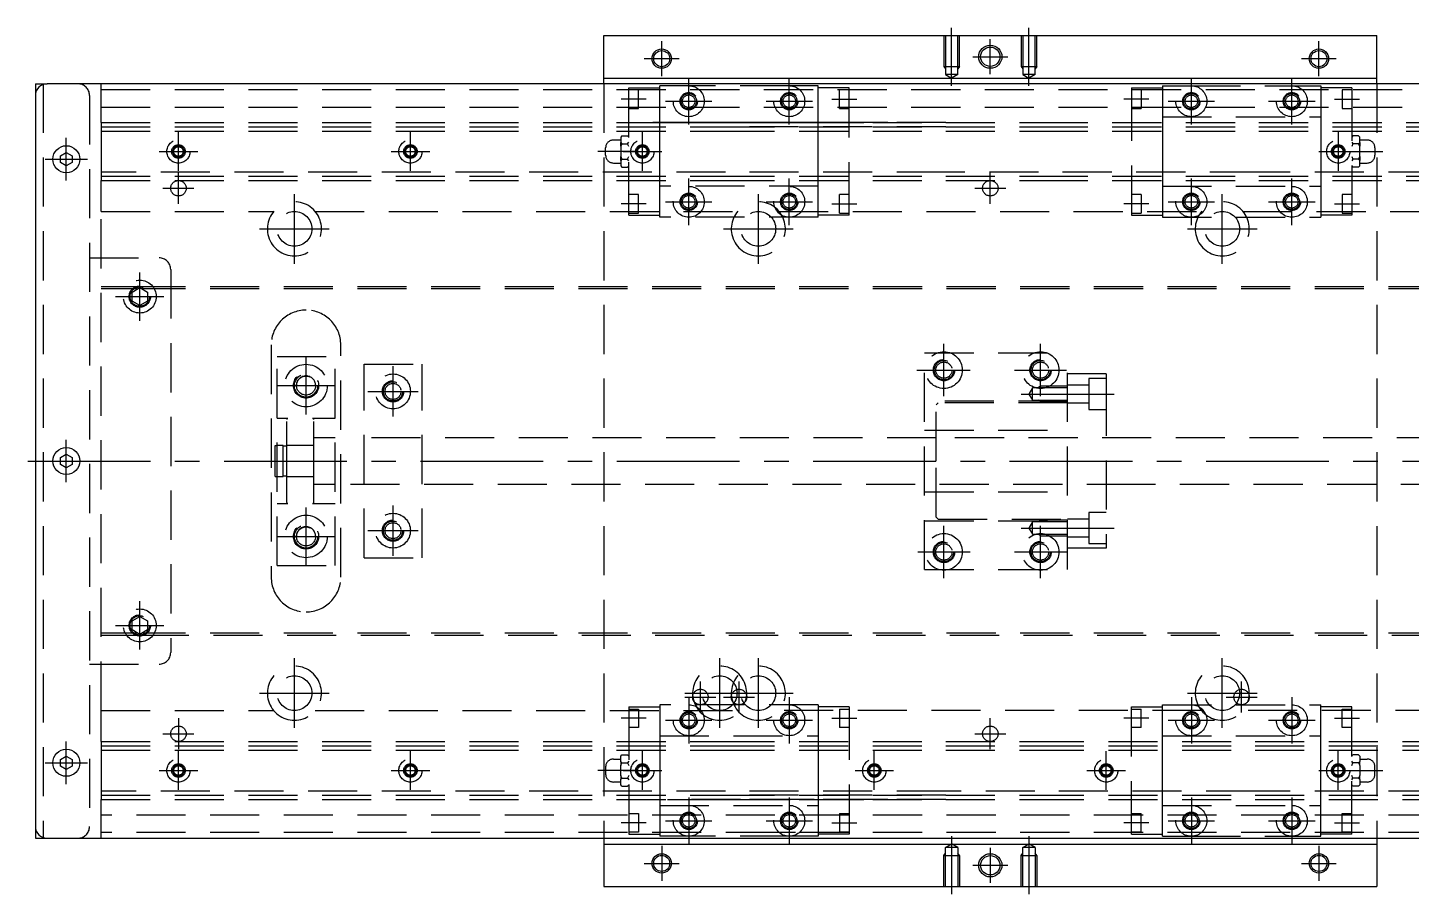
# Model space of a CAD drawing. Extents: x -94 to 646, y -24 to 422.
# Drawn here: x -19 to 338.9, y 197.5 to 421.5 of the extents above; entities that cross this region are included whole.
import ezdxf

# ---------------------------------------------------------------- set-up
doc = ezdxf.new("R2010")
doc.units = 0
doc.linetypes.add('CENTER', pattern=[50.8, 31.75, -6.35, 6.35, -6.35])
doc.linetypes.add('DASHED', pattern=[19.05, 12.7, -6.35])
doc.layers.get('0').update_dxf_attribs({"linetype": 'CONTINUOUS'})
doc.layers.add('CENTER', color=1, linetype='CENTER')

msp = doc.modelspace()

# ---------------------------------------------------------------- linework, layer by layer
at = {"color": 7, "linetype": 'CONTINUOUS'}
for p, q in [((130, 419.51), (330, 419.51)), ((130, 408.51), (130, 419.51)), ((330, 408.51), (330, 419.51)), ((130, 408.51), (330, 408.51)), ((130, 407.01), (130, 408.51)), ((330, 407.01), (330, 408.51)), ((-17, 407.01), (-14, 407.01)), ((-17, 407.01), (-17, 404.01)), ((474, 407.01), (-14, 407.01)), ((-17, 404.01), (-17, 215.01)), ((-10.5, 388.38), (-9, 389.25)), ((-10.5, 386.65), (-10.5, 388.38)), ((-9, 385.78), (-10.5, 386.65)), ((-9, 389.25), (-7.5, 388.38)), ((-7.5, 386.65), (-9, 385.78)), ((-7.5, 388.38), (-7.5, 386.65)), ((-10.5, 310.38), (-9, 311.25)), ((-10.5, 308.65), (-10.5, 310.38)), ((-9, 307.78), (-10.5, 308.65)), ((-9, 311.25), (-7.5, 310.38)), ((-7.5, 308.65), (-9, 307.78)), ((-7.5, 310.38), (-7.5, 308.65)), ((-10.5, 232.38), (-9, 233.25)), ((-9, 233.25), (-7.5, 232.38)), ((-10.5, 230.65), (-10.5, 232.38)), ((-9, 229.78), (-10.5, 230.65)), ((-7.5, 230.65), (-9, 229.78)), ((-7.5, 232.38), (-7.5, 230.65)), ((-17, 215.01), (-17, 212.01)), ((-17, 212.01), (-14, 212.01)), ((-14, 212.01), (474, 212.01)), ((130, 212.01), (130, 210.51)), ((330, 212.01), (330, 210.51)), ((130, 210.51), (330, 210.51)), ((130, 210.51), (130, 199.51)), ((330, 210.51), (330, 199.51)), ((130, 199.51), (330, 199.51))]:
    msp.add_line(p, q, dxfattribs=at)
at = {"color": 3, "linetype": 'DASHED'}
for p, q in [((218, 419.51), (218, 411.51)), ((218.38, 419.51), (218.38, 411.51)), ((221.62, 411.51), (221.62, 419.51)), ((222, 411.51), (222, 419.51)), ((238, 419.51), (238, 411.51)), ((238.38, 419.51), (238.38, 411.51)), ((241.62, 411.51), (241.62, 419.51)), ((242, 411.51), (242, 419.51)), ((218, 411.51), (220, 411.51)), ((218, 411.51), (218.38, 410.86)), ((218.38, 411.51), (218.38, 409.41)), ((218.38, 409.41), (220, 408.48)), ((221.62, 409.41), (218.38, 409.41)), ((220, 411.51), (222, 411.51)), ((221.62, 409.41), (220, 408.48)), ((222, 411.51), (221.62, 410.86)), ((221.62, 409.41), (221.62, 411.51)), ((238, 411.51), (240, 411.51)), ((238, 411.51), (238.38, 410.86)), ((238.38, 411.51), (238.38, 409.41)), ((238.38, 409.41), (240, 408.48)), ((241.62, 409.41), (238.38, 409.41)), ((240, 411.51), (242, 411.51)), ((241.62, 409.41), (240, 408.48)), ((242, 411.51), (241.62, 410.86)), ((241.62, 409.41), (241.62, 411.51)), ((-15, 407.01), (-15, 212.01)), ((0, 397.01), (0, 407.01)), ((0, 405.51), (460, 405.51)), ((130, 407.01), (130, 212.01)), ((136.5, 405.96), (144.5, 405.96)), ((136.5, 404.97), (136.5, 405.96)), ((139, 405.41), (136.5, 405.41)), ((136.5, 374.05), (136.5, 404.97)), ((139, 400.61), (139, 405.41)), ((152, 406.51), (144.5, 406.51)), ((144.5, 405.52), (144.5, 406.51)), ((144.5, 398.51), (144.5, 405.52)), ((178, 406.51), (152, 406.51)), ((185.5, 406.51), (178, 406.51)), ((185.5, 405.52), (185.5, 406.51)), ((193.5, 405.96), (185.5, 405.96)), ((185.5, 398.51), (185.5, 405.52)), ((193.5, 405.41), (191, 405.41)), ((191, 400.61), (191, 405.41)), ((193.5, 404.97), (193.5, 405.96)), ((193.5, 374.05), (193.5, 404.97)), ((266.5, 405.96), (274.5, 405.96)), ((266.5, 405.96), (266.5, 404.97)), ((269, 405.41), (266.5, 405.41)), ((266.5, 404.97), (266.5, 374.05)), ((269, 405.41), (269, 400.61)), ((274.5, 406.51), (282, 406.51)), ((274.5, 406.51), (274.5, 405.52)), ((274.5, 405.52), (274.5, 398.51)), ((282, 406.51), (308, 406.51)), ((308, 406.51), (315.5, 406.51)), ((315.5, 406.51), (315.5, 405.52)), ((323.5, 405.96), (315.5, 405.96)), ((315.5, 405.52), (315.5, 398.51)), ((323.5, 405.41), (321, 405.41)), ((321, 405.41), (321, 400.61)), ((323.5, 405.96), (323.5, 404.97)), ((323.5, 404.97), (323.5, 374.05)), ((330, 407.01), (330, 212.01)), ((-3, 404.01), (-3, 215.01)), ((0, 401.01), (460, 401.01)), ((136.5, 400.61), (139, 400.61)), ((144.5, 398.01), (144.5, 398.51)), ((144.5, 393.01), (144.5, 398.01)), ((185.5, 398.01), (185.5, 398.51)), ((185.5, 393.01), (185.5, 398.01)), ((191, 400.61), (193.5, 400.61)), ((266.5, 400.61), (269, 400.61)), ((274.5, 398.51), (315.5, 398.51)), ((274.5, 398.51), (274.5, 398.01)), ((274.5, 398.01), (274.5, 393.01)), ((315.5, 398.51), (315.5, 398.01)), ((315.5, 398.01), (315.5, 393.01)), ((321, 400.61), (323.5, 400.61)), ((0, 397.01), (0, 395.89)), ((0, 397.01), (161.5, 397.01)), ((0, 395.89), (0, 383.14)), ((0, 395.89), (161.5, 395.89)), ((0, 394.81), (161.5, 394.81)), ((136.5, 397.01), (193.5, 397.01)), ((193.5, 397.01), (136.5, 397.01)), ((203.5, 397.01), (146.5, 397.01)), ((146.5, 397.01), (203.5, 397.01)), ((161.5, 397.01), (218.5, 397.01)), ((218.5, 397.01), (161.5, 397.01)), ((161.5, 395.89), (218.5, 395.89)), ((218.5, 395.89), (161.5, 395.89)), ((161.5, 394.81), (218.5, 394.81)), ((161.5, 394.81), (218.5, 394.81)), ((218.5, 397.01), (242.5, 397.01)), ((218.5, 395.89), (242.5, 395.89)), ((218.5, 394.81), (242.5, 394.81)), ((242.5, 397.01), (299.5, 397.01)), ((242.5, 397.01), (299.5, 397.01)), ((242.5, 395.89), (299.5, 395.89)), ((242.5, 395.89), (299.5, 395.89)), ((242.5, 394.81), (299.5, 394.81)), ((242.5, 394.81), (299.5, 394.81)), ((299.5, 397.01), (460, 397.01)), ((299.5, 395.89), (460, 395.89)), ((299.5, 394.81), (460, 394.81)), ((130.5, 388.54), (130.5, 390.48)), ((134.43, 392.48), (132.5, 392.48)), ((134.72, 393.55), (134.43, 393.26)), ((134.72, 393.55), (134.43, 393.21)), ((134.43, 393.21), (134.43, 393.26)), ((134.43, 393.21), (134.43, 391.87)), ((134.43, 390.85), (134.43, 391.87)), ((134.43, 391.87), (134.72, 391.53)), ((134.72, 391.53), (134.43, 390.85)), ((134.43, 390.85), (134.43, 388.18)), ((134.72, 393.55), (136.19, 393.55)), ((134.72, 391.53), (136.19, 391.53)), ((136.5, 393.24), (136.19, 393.55)), ((136.5, 393.18), (136.19, 393.55)), ((136.19, 391.53), (136.5, 391.9)), ((136.5, 390.79), (136.19, 391.53)), ((144.5, 392.51), (144.5, 393.01)), ((144.5, 386.51), (144.5, 392.51)), ((185.5, 392.51), (185.5, 393.01)), ((185.5, 386.51), (185.5, 392.51)), ((274.5, 393.01), (274.5, 392.51)), ((274.5, 392.51), (274.5, 386.51)), ((315.5, 393.01), (315.5, 392.51)), ((315.5, 392.51), (315.5, 386.51)), ((323.81, 393.55), (323.5, 393.24)), ((323.81, 393.55), (323.5, 393.18)), ((323.5, 391.9), (323.81, 391.53)), ((323.81, 391.53), (323.5, 390.79)), ((325.28, 393.55), (323.81, 393.55)), ((325.28, 391.53), (323.81, 391.53)), ((325.57, 393.26), (325.28, 393.55)), ((325.57, 393.21), (325.28, 393.55)), ((325.28, 391.53), (325.57, 391.87)), ((325.57, 390.85), (325.28, 391.53)), ((325.57, 393.26), (325.57, 393.21)), ((325.57, 391.87), (325.57, 393.21)), ((327.5, 392.48), (325.57, 392.48)), ((325.57, 391.87), (325.57, 390.85)), ((325.57, 388.18), (325.57, 390.85)), ((329.5, 390.48), (329.5, 388.54)), ((132.5, 386.54), (134.43, 386.54)), ((134.43, 388.18), (134.72, 387.5)), ((134.43, 387.15), (134.43, 388.18)), ((134.72, 387.5), (134.43, 387.15)), ((134.43, 387.15), (134.43, 385.82)), ((134.72, 387.5), (136.19, 387.5)), ((136.19, 387.5), (136.5, 388.24)), ((136.5, 387.13), (136.19, 387.5)), ((323.5, 388.24), (323.81, 387.5)), ((323.81, 387.5), (323.5, 387.13)), ((325.28, 387.5), (323.81, 387.5)), ((325.28, 387.5), (325.57, 388.18)), ((325.57, 387.15), (325.28, 387.5)), ((325.57, 388.18), (325.57, 387.15)), ((325.57, 385.82), (325.57, 387.15)), ((325.57, 386.54), (327.5, 386.54)), ((161.5, 384.21), (0, 384.21)), ((0, 383.14), (0, 382.01)), ((0, 383.14), (161.5, 383.14)), ((134.43, 385.77), (134.43, 385.82)), ((134.43, 385.82), (134.72, 385.48)), ((134.43, 385.77), (134.72, 385.48)), ((134.72, 385.48), (136.19, 385.48)), ((136.19, 385.48), (136.5, 385.85)), ((136.19, 385.48), (136.5, 385.79)), ((144.5, 386.01), (144.5, 386.51)), ((144.5, 381.01), (144.5, 386.01)), ((218.5, 384.21), (161.5, 384.21)), ((218.5, 384.21), (161.5, 384.21)), ((161.5, 383.14), (218.5, 383.14)), ((185.5, 386.01), (185.5, 386.51)), ((185.5, 381.01), (185.5, 386.01)), ((242.5, 384.21), (218.5, 384.21)), ((218.5, 383.14), (242.5, 383.14)), ((299.5, 384.21), (242.5, 384.21)), ((299.5, 384.21), (242.5, 384.21)), ((242.5, 383.14), (299.5, 383.14)), ((274.5, 386.51), (274.5, 386.01)), ((274.5, 386.01), (274.5, 381.01)), ((460, 384.21), (299.5, 384.21)), ((299.5, 383.14), (460, 383.14)), ((315.5, 386.51), (315.5, 386.01)), ((315.5, 386.01), (315.5, 381.01)), ((323.5, 385.85), (323.81, 385.48)), ((323.5, 385.79), (323.81, 385.48)), ((325.28, 385.48), (323.81, 385.48)), ((325.28, 385.48), (325.57, 385.82)), ((325.28, 385.48), (325.57, 385.77)), ((325.57, 385.82), (325.57, 385.77)), ((0, 374.01), (0, 382.01)), ((0, 382.01), (161.5, 382.01)), ((144.5, 380.51), (144.5, 381.01)), ((185.5, 380.51), (144.5, 380.51)), ((144.5, 373.5), (144.5, 380.51)), ((161.5, 382.01), (218.5, 382.01)), ((185.5, 380.51), (185.5, 381.01)), ((185.5, 373.5), (185.5, 380.51)), ((218.5, 382.01), (242.5, 382.01)), ((242.5, 382.01), (299.5, 382.01)), ((274.5, 381.01), (274.5, 380.51)), ((274.5, 380.51), (315.5, 380.51)), ((274.5, 380.51), (274.5, 373.5)), ((299.5, 382.01), (460, 382.01)), ((315.5, 381.01), (315.5, 380.51)), ((315.5, 380.51), (315.5, 373.5)), ((139, 378.41), (136.5, 378.41)), ((139, 373.61), (139, 378.41)), ((193.5, 378.41), (191, 378.41)), ((191, 373.61), (191, 378.41)), ((269, 378.41), (266.5, 378.41)), ((269, 378.41), (269, 373.61)), ((323.5, 378.41), (321, 378.41)), ((321, 378.41), (321, 373.61)), ((0, 374.01), (44.64, 374.01)), ((0, 245.01), (0, 374.01)), ((55.36, 374.01), (164.64, 374.01)), ((136.5, 373.06), (136.5, 374.05)), ((136.5, 373.61), (139, 373.61)), ((136.5, 373.06), (144.5, 373.06)), ((144.5, 372.51), (144.5, 373.5)), ((185.5, 372.51), (144.5, 372.51)), ((175.36, 374.01), (284.64, 374.01)), ((185.5, 372.51), (185.5, 373.5)), ((193.5, 373.06), (185.5, 373.06)), ((191, 373.61), (193.5, 373.61)), ((193.5, 373.06), (193.5, 374.05)), ((266.5, 374.05), (266.5, 373.06)), ((266.5, 373.61), (269, 373.61)), ((266.5, 373.06), (274.5, 373.06)), ((274.5, 373.5), (274.5, 372.51)), ((274.5, 372.51), (315.5, 372.51)), ((295.36, 374.01), (404.64, 374.01)), ((315.5, 373.5), (315.5, 372.51)), ((323.5, 373.06), (315.5, 373.06)), ((321, 373.61), (323.5, 373.61)), ((323.5, 374.05), (323.5, 373.06)), ((-3, 362.01), (15, 362.01)), ((18, 359.01), (18, 260.01)), ((10, 354.51), (0, 354.51)), ((8, 353.17), (10, 354.32)), ((460, 354.51), (10, 354.51)), ((10, 354.32), (12, 353.17)), ((9.36, 354.01), (0, 354.01)), ((8, 350.86), (8, 353.17)), ((10, 349.7), (8, 350.86)), ((12, 350.86), (10, 349.7)), ((460, 354.01), (10.64, 354.01)), ((12, 353.17), (12, 350.86)), ((44, 339.51), (44, 279.51)), ((45.5, 282.51), (45.5, 336.51)), ((45.5, 336.51), (60.5, 336.51)), ((60.5, 282.51), (60.5, 336.51)), ((62, 279.51), (62, 339.51)), ((213, 281.51), (213, 337.51)), ((213, 337.51), (250, 337.51)), ((250, 281.51), (250, 337.51)), ((68, 334.51), (83, 334.51)), ((68, 284.51), (68, 334.51)), ((83, 284.51), (83, 334.51)), ((260, 332.01), (250, 332.01)), ((260, 332.01), (250, 332.01)), ((255.5, 330.83), (255.5, 322.83)), ((260, 330.83), (255.5, 330.83)), ((260, 332.01), (260, 328.72)), ((240.9, 328.46), (239.96, 326.83)), ((239.96, 326.83), (240.9, 325.21)), ((240.9, 325.21), (240.9, 328.46)), ((245.5, 328.46), (240.9, 328.46)), ((243, 328.83), (242.34, 328.46)), ((245.85, 328.83), (243, 328.83)), ((250, 328.46), (245.5, 328.46)), ((250, 328.83), (245.85, 328.83)), ((250, 328.83), (245.85, 328.83)), ((255.5, 329.08), (250, 329.08)), ((260, 328.72), (260, 290.3)), ((250, 325.01), (213, 325.01)), ((216.5, 324.51), (216, 324.01)), ((216, 309.51), (216, 324.01)), ((250, 324.51), (216.5, 324.51)), ((240.9, 325.21), (245.5, 325.21)), ((243, 324.83), (242.34, 325.21)), ((243, 324.83), (250, 324.83)), ((245.5, 325.21), (250, 325.21)), ((245.85, 324.83), (250, 324.83)), ((250, 324.58), (255.5, 324.58)), ((255.5, 322.83), (260, 322.83)), ((48.3, 320.51), (45.5, 320.51)), ((48, 307.05), (48, 320.21)), ((60.5, 320.51), (54.7, 320.51)), ((55, 307.05), (55, 320.21)), ((60.5, 315.51), (55, 315.51)), ((216, 315.51), (64.5, 315.51)), ((213, 317.51), (250, 317.51)), ((405, 315.51), (216, 315.51)), ((45, 313.51), (45.5, 313.51)), ((45, 309.51), (45, 313.51)), ((47.1, 313.51), (45.5, 313.51)), ((47.1, 305.51), (47.1, 313.51)), ((48, 313.31), (47.1, 313.31)), ((48.3, 313.51), (48, 313.51)), ((55, 313.51), (48.3, 313.51)), ((55, 313.51), (48.3, 313.51)), ((45, 305.51), (45, 309.51)), ((216, 295.01), (216, 309.51)), ((45, 305.51), (45.5, 305.51)), ((45.5, 305.51), (47.1, 305.51)), ((47.1, 305.71), (48, 305.71)), ((48, 298.81), (48, 307.05)), ((48, 305.51), (48.3, 305.51)), ((48.3, 305.51), (55, 305.51)), ((48.3, 305.51), (55, 305.51)), ((55, 298.81), (55, 307.05)), ((55, 303.51), (60.5, 303.51)), ((64.5, 303.51), (260, 303.51)), ((213, 301.51), (250, 301.51)), ((260, 303.51), (405, 303.51)), ((45.5, 298.51), (48.3, 298.51)), ((54.7, 298.51), (60.5, 298.51)), ((213, 294.01), (250, 294.01)), ((216, 295.01), (216.5, 294.51)), ((216.5, 294.51), (250, 294.51)), ((240.9, 293.81), (239.96, 292.19)), ((240.9, 290.57), (240.9, 293.81)), ((245.5, 293.81), (240.9, 293.81)), ((243, 294.19), (242.34, 293.81)), ((245.85, 294.19), (243, 294.19)), ((250, 293.81), (245.5, 293.81)), ((250, 294.19), (245.85, 294.19)), ((250, 294.19), (245.85, 294.19)), ((255.5, 294.44), (250, 294.44)), ((255.5, 296.19), (255.5, 288.19)), ((260, 296.19), (255.5, 296.19)), ((239.96, 292.19), (240.9, 290.57)), ((240.9, 290.57), (245.5, 290.57)), ((243, 290.19), (242.34, 290.57)), ((243, 290.19), (250, 290.19)), ((245.5, 290.57), (250, 290.57)), ((245.85, 290.19), (250, 290.19)), ((250, 289.94), (255.5, 289.94)), ((260, 290.3), (260, 287.01)), ((260, 287.01), (250, 287.01)), ((255.5, 288.19), (260, 288.19)), ((68, 284.51), (83, 284.51)), ((45.5, 282.51), (60.5, 282.51)), ((213, 281.51), (250, 281.51)), ((8, 268.17), (10, 269.32)), ((10, 269.32), (12, 268.17)), ((9.36, 265.01), (0, 265.01)), ((8, 265.86), (8, 268.17)), ((10, 264.7), (8, 265.86)), ((12, 265.86), (10, 264.7)), ((460, 265.01), (10.64, 265.01)), ((12, 268.17), (12, 265.86)), ((0, 264.51), (10, 264.51)), ((10, 264.51), (460, 264.51)), ((-3, 257.01), (15, 257.01)), ((0, 237.01), (0, 245.01)), ((0, 245.01), (44.64, 245.01)), ((55.36, 245.01), (164.64, 245.01)), ((136.5, 245.96), (144.5, 245.96)), ((136.5, 245.96), (136.5, 244.97)), ((136.5, 245.41), (139, 245.41)), ((136.5, 244.97), (136.5, 214.05)), ((139, 245.41), (139, 240.61)), ((185.5, 246.51), (144.5, 246.51)), ((144.5, 246.51), (144.5, 245.52)), ((144.5, 245.52), (144.5, 238.51)), ((284.64, 245.01), (175.36, 245.01)), ((185.5, 246.51), (185.5, 245.52)), ((193.5, 245.96), (185.5, 245.96)), ((185.5, 245.52), (185.5, 238.51)), ((191, 245.41), (193.5, 245.41)), ((191, 245.41), (191, 240.61)), ((193.5, 245.96), (193.5, 244.97)), ((193.5, 244.97), (193.5, 214.05)), ((266.5, 245.96), (274.5, 245.96)), ((266.5, 244.97), (266.5, 245.96)), ((266.5, 245.41), (269, 245.41)), ((266.5, 214.05), (266.5, 244.97)), ((269, 240.61), (269, 245.41)), ((274.5, 246.51), (315.5, 246.51)), ((274.5, 245.52), (274.5, 246.51)), ((274.5, 238.51), (274.5, 245.52)), ((404.64, 245.01), (295.36, 245.01)), ((315.5, 245.52), (315.5, 246.51)), ((323.5, 245.96), (315.5, 245.96)), ((315.5, 238.51), (315.5, 245.52)), ((321, 245.41), (323.5, 245.41)), ((321, 240.61), (321, 245.41)), ((323.5, 244.97), (323.5, 245.96)), ((323.5, 214.05), (323.5, 244.97)), ((139, 240.61), (136.5, 240.61)), ((193.5, 240.61), (191, 240.61)), ((269, 240.61), (266.5, 240.61)), ((323.5, 240.61), (321, 240.61)), ((0, 237.01), (0, 235.89)), ((0, 237.01), (161.5, 237.01)), ((144.5, 238.51), (144.5, 238.01)), ((144.5, 238.51), (185.5, 238.51)), ((144.5, 238.01), (144.5, 233.01)), ((161.5, 237.01), (218.5, 237.01)), ((185.5, 238.51), (185.5, 238.01)), ((185.5, 238.01), (185.5, 233.01)), ((218.5, 237.01), (241.5, 237.01)), ((241.5, 237.01), (298.5, 237.01)), ((274.5, 238.51), (315.5, 238.51)), ((274.5, 238.01), (274.5, 238.51)), ((274.5, 233.01), (274.5, 238.01)), ((298.5, 237.01), (460, 237.01)), ((315.5, 238.01), (315.5, 238.51)), ((315.5, 233.01), (315.5, 238.01)), ((0, 235.89), (0, 223.14)), ((0, 235.89), (161.5, 235.89)), ((0, 234.81), (161.5, 234.81)), ((134.43, 233.21), (134.72, 233.55)), ((134.43, 233.26), (134.72, 233.55)), ((134.43, 233.26), (134.43, 233.21)), ((134.43, 231.87), (134.43, 233.21)), ((134.72, 233.55), (136.19, 233.55)), ((136.19, 233.55), (136.5, 233.18)), ((136.19, 233.55), (136.5, 233.24)), ((144.5, 233.01), (144.5, 232.51)), ((161.5, 235.89), (218.5, 235.89)), ((161.5, 234.81), (218.5, 234.81)), ((161.5, 234.81), (218.5, 234.81)), ((185.5, 233.01), (185.5, 232.51)), ((218.5, 235.89), (241.5, 235.89)), ((218.5, 234.81), (241.5, 234.81)), ((241.5, 235.89), (298.5, 235.89)), ((241.5, 234.81), (298.5, 234.81)), ((241.5, 234.81), (298.5, 234.81)), ((274.5, 232.51), (274.5, 233.01)), ((298.5, 235.89), (460, 235.89)), ((298.5, 234.81), (460, 234.81)), ((315.5, 232.51), (315.5, 233.01)), ((323.5, 233.24), (323.81, 233.55)), ((323.5, 233.18), (323.81, 233.55)), ((325.28, 233.55), (323.81, 233.55)), ((325.28, 233.55), (325.57, 233.26)), ((325.28, 233.55), (325.57, 233.21)), ((325.57, 233.21), (325.57, 233.26)), ((325.57, 233.21), (325.57, 231.87)), ((130.5, 230.48), (130.5, 228.54)), ((132.5, 232.48), (134.43, 232.48)), ((134.72, 231.53), (134.43, 231.87)), ((134.43, 231.87), (134.43, 230.85)), ((134.43, 230.85), (134.72, 231.53)), ((134.43, 228.18), (134.43, 230.85)), ((134.72, 231.53), (136.19, 231.53)), ((136.5, 231.9), (136.19, 231.53)), ((136.19, 231.53), (136.5, 230.79)), ((144.5, 232.51), (144.5, 226.51)), ((185.5, 232.51), (185.5, 226.51)), ((274.5, 226.51), (274.5, 232.51)), ((315.5, 226.51), (315.5, 232.51)), ((323.81, 231.53), (323.5, 231.9)), ((323.5, 230.79), (323.81, 231.53)), ((325.28, 231.53), (323.81, 231.53)), ((325.57, 231.87), (325.28, 231.53)), ((325.28, 231.53), (325.57, 230.85)), ((325.57, 232.48), (327.5, 232.48)), ((325.57, 230.85), (325.57, 231.87)), ((325.57, 230.85), (325.57, 228.18)), ((329.5, 228.54), (329.5, 230.48)), ((134.43, 226.54), (132.5, 226.54)), ((134.72, 227.5), (134.43, 228.18)), ((134.43, 228.18), (134.43, 227.15)), ((134.43, 227.15), (134.72, 227.5)), ((134.43, 225.82), (134.43, 227.15)), ((134.72, 225.48), (134.43, 225.82)), ((134.43, 225.82), (134.43, 225.77)), ((134.72, 225.48), (134.43, 225.77)), ((134.72, 227.5), (136.19, 227.5)), ((134.72, 225.48), (136.19, 225.48)), ((136.5, 228.24), (136.19, 227.5)), ((136.19, 227.5), (136.5, 227.13)), ((136.5, 225.85), (136.19, 225.48)), ((136.5, 225.79), (136.19, 225.48)), ((144.5, 226.51), (144.5, 226.01)), ((144.5, 226.01), (144.5, 221.01)), ((185.5, 226.51), (185.5, 226.01)), ((185.5, 226.01), (185.5, 221.01)), ((274.5, 226.01), (274.5, 226.51)), ((274.5, 221.01), (274.5, 226.01)), ((315.5, 226.01), (315.5, 226.51)), ((315.5, 221.01), (315.5, 226.01)), ((323.81, 227.5), (323.5, 228.24)), ((323.5, 227.13), (323.81, 227.5)), ((323.81, 225.48), (323.5, 225.85)), ((323.81, 225.48), (323.5, 225.79)), ((325.28, 227.5), (323.81, 227.5)), ((325.28, 225.48), (323.81, 225.48)), ((325.57, 228.18), (325.28, 227.5)), ((325.28, 227.5), (325.57, 227.15)), ((325.57, 225.82), (325.28, 225.48)), ((325.57, 225.77), (325.28, 225.48)), ((325.57, 227.15), (325.57, 228.18)), ((325.57, 227.15), (325.57, 225.82)), ((327.5, 226.54), (325.57, 226.54)), ((325.57, 225.77), (325.57, 225.82)), ((161.5, 224.21), (0, 224.21)), ((0, 223.14), (0, 222.01)), ((0, 223.14), (161.5, 223.14)), ((0, 212.01), (0, 222.01)), ((0, 222.01), (161.5, 222.01)), ((146.5, 222.01), (203.5, 222.01)), ((203.5, 222.01), (146.5, 222.01)), ((218.5, 224.21), (161.5, 224.21)), ((218.5, 224.21), (161.5, 224.21)), ((161.5, 223.14), (218.5, 223.14)), ((218.5, 223.14), (161.5, 223.14)), ((161.5, 222.01), (218.5, 222.01)), ((218.5, 222.01), (161.5, 222.01)), ((241.5, 224.21), (218.5, 224.21)), ((218.5, 223.14), (241.5, 223.14)), ((218.5, 222.01), (241.5, 222.01)), ((298.5, 224.21), (241.5, 224.21)), ((298.5, 224.21), (241.5, 224.21)), ((241.5, 223.14), (298.5, 223.14)), ((241.5, 223.14), (298.5, 223.14)), ((241.5, 222.01), (298.5, 222.01)), ((241.5, 222.01), (298.5, 222.01)), ((460, 224.21), (298.5, 224.21)), ((298.5, 223.14), (460, 223.14)), ((298.5, 222.01), (460, 222.01)), ((136.5, 218.41), (139, 218.41)), ((139, 218.41), (139, 213.61)), ((144.5, 221.01), (144.5, 220.51)), ((144.5, 220.51), (144.5, 213.5)), ((144.5, 220.51), (185.5, 220.51)), ((185.5, 221.01), (185.5, 220.51)), ((185.5, 220.51), (185.5, 213.5)), ((191, 218.41), (191, 213.61)), ((191, 218.41), (193.5, 218.41)), ((266.5, 218.41), (269, 218.41)), ((269, 213.61), (269, 218.41)), ((274.5, 220.51), (274.5, 221.01)), ((274.5, 220.51), (315.5, 220.51)), ((274.5, 213.5), (274.5, 220.51)), ((315.5, 220.51), (315.5, 221.01)), ((315.5, 213.5), (315.5, 220.51)), ((321, 218.41), (323.5, 218.41)), ((321, 213.61), (321, 218.41)), ((460, 218.01), (0, 218.01)), ((460, 213.51), (0, 213.51)), ((136.5, 214.05), (136.5, 213.06)), ((139, 213.61), (136.5, 213.61)), ((136.5, 213.06), (144.5, 213.06)), ((144.5, 213.5), (144.5, 212.51)), ((152, 212.51), (144.5, 212.51)), ((178, 212.51), (152, 212.51)), ((174.37, 213.5), (169.5, 213.5)), ((179.63, 213.5), (174.37, 213.5)), ((185.5, 212.51), (178, 212.51)), ((185.5, 213.5), (185.5, 212.51)), ((193.5, 213.06), (185.5, 213.06)), ((193.5, 213.61), (191, 213.61)), ((193.5, 214.05), (193.5, 213.06)), ((266.5, 213.06), (266.5, 214.05)), ((269, 213.61), (266.5, 213.61)), ((266.5, 213.06), (274.5, 213.06)), ((274.5, 212.51), (274.5, 213.5)), ((274.5, 212.51), (282, 212.51)), ((282, 212.51), (308, 212.51)), ((308, 212.51), (315.5, 212.51)), ((315.5, 212.51), (315.5, 213.5)), ((323.5, 213.06), (315.5, 213.06)), ((323.5, 213.61), (321, 213.61)), ((323.5, 213.06), (323.5, 214.05)), ((218, 207.51), (218.38, 208.17)), ((218.38, 209.61), (220, 210.55)), ((221.62, 209.61), (218.38, 209.61)), ((218.38, 207.51), (218.38, 209.61)), ((221.62, 209.61), (220, 210.55)), ((221.62, 209.61), (221.62, 207.51)), ((222, 207.51), (221.62, 208.17)), ((238, 207.51), (238.38, 208.17)), ((238.38, 209.61), (240, 210.55)), ((241.62, 209.61), (238.38, 209.61)), ((238.38, 207.51), (238.38, 209.61)), ((241.62, 209.61), (240, 210.55)), ((241.62, 209.61), (241.62, 207.51)), ((242, 207.51), (241.62, 208.17)), ((218, 199.51), (218, 207.51)), ((218, 207.51), (220, 207.51)), ((218.38, 199.51), (218.38, 207.51)), ((220, 207.51), (222, 207.51)), ((221.62, 207.51), (221.62, 199.51)), ((222, 207.51), (222, 199.51)), ((238, 199.51), (238, 207.51)), ((238, 207.51), (240, 207.51)), ((238.38, 199.51), (238.38, 207.51)), ((240, 207.51), (242, 207.51)), ((241.62, 207.51), (241.62, 199.51)), ((242, 207.51), (242, 199.51))]:
    msp.add_line(p, q, dxfattribs=at)
at = {"color": 3, "linetype": 'CONTINUOUS'}
for centre in [(145, 413.51), (315, 413.51), (145, 205.51), (315, 205.51)]:
    msp.add_circle(centre, 2.5, dxfattribs=at)
at = {"color": 7, "linetype": 'CONTINUOUS'}
for centre, radius in [((145, 413.51), 2.07), ((230, 414.01), 3), ((230, 414.01), 2.5), ((315, 413.51), 2.07), ((-9, 387.51), 3.5), ((-9, 309.51), 3.5), ((-9, 231.51), 3.5), ((230, 205.01), 3), ((145, 205.51), 2.07), ((230, 205.01), 2.5), ((315, 205.51), 2.07)]:
    msp.add_circle(centre, radius, dxfattribs=at)
at = {"color": 3, "linetype": 'DASHED'}
for centre, radius in [((152, 402.51), 4), ((152, 402.51), 2.25), ((152, 402.51), 2), ((178, 402.51), 4), ((178, 402.51), 2.25), ((178, 402.51), 2), ((282, 402.51), 4), ((282, 402.51), 2.25), ((282, 402.51), 2), ((308, 402.51), 4), ((308, 402.51), 2.25), ((308, 402.51), 2), ((152, 402.51), 1.62), ((178, 402.51), 1.62), ((282, 402.51), 1.62), ((308, 402.51), 1.62), ((20, 389.51), 3), ((20, 389.51), 1.75), ((20, 389.51), 1.5), ((20, 389.51), 1.23), ((80, 389.51), 3), ((80, 389.51), 1.75), ((80, 389.51), 1.5), ((80, 389.51), 1.23), ((140, 389.51), 3), ((140, 389.51), 1.75), ((140, 389.51), 1.5), ((140, 389.51), 1.23), ((320, 389.51), 3), ((320, 389.51), 1.75), ((320, 389.51), 1.5), ((320, 389.51), 1.23), ((20, 380.01), 2), ((152, 376.51), 4), ((178, 376.51), 4), ((230, 380.01), 2), ((282, 376.51), 4), ((308, 376.51), 4), ((152, 376.51), 2.25), ((152, 376.51), 2), ((152, 376.51), 1.62), ((178, 376.51), 2.25), ((178, 376.51), 2), ((178, 376.51), 1.62), ((282, 376.51), 2.25), ((282, 376.51), 2), ((282, 376.51), 1.62), ((308, 376.51), 2.25), ((308, 376.51), 2), ((308, 376.51), 1.62), ((50, 369.51), 4.5), ((170, 369.51), 4.5), ((290, 369.51), 4.5), ((10, 352.01), 4.25), ((10, 352.01), 2.75), ((10, 352.01), 2.5), ((218, 333.01), 4.75), ((243, 333.01), 4.75), ((53, 329.01), 5.5), ((218, 333.01), 2.75), ((218, 333.01), 2.5), ((218, 333.01), 2.1), ((243, 333.01), 2.75), ((243, 333.01), 2.5), ((243, 333.01), 2.1), ((53, 329.01), 3.25), ((53, 329.01), 3), ((53, 329.01), 2.46), ((75.5, 327.51), 4.5), ((75.5, 327.51), 2.75), ((75.5, 327.51), 2.5), ((75.5, 327.51), 2.07), ((53, 290.01), 5.5), ((75.5, 291.51), 4.5), ((75.5, 291.51), 2.75), ((75.5, 291.51), 2.5), ((75.5, 291.51), 2.07), ((53, 290.01), 3.25), ((53, 290.01), 3), ((53, 290.01), 2.46), ((218, 286.01), 4.75), ((243, 286.01), 4.75), ((218, 286.01), 2.75), ((218, 286.01), 2.5), ((218, 286.01), 2.1), ((243, 286.01), 2.75), ((243, 286.01), 2.5), ((243, 286.01), 2.1), ((10, 267.01), 4.25), ((10, 267.01), 2.75), ((10, 267.01), 2.5), ((50, 249.51), 4.5), ((160, 249.51), 4.5), ((170, 249.51), 4.5), ((290, 249.51), 4.5), ((155, 248.51), 2), ((165, 248.51), 2), ((295, 248.51), 2), ((152, 242.51), 4), ((152, 242.51), 2.25), ((152, 242.51), 2), ((152, 242.51), 1.62), ((178, 242.51), 4), ((178, 242.51), 2.25), ((178, 242.51), 2), ((178, 242.51), 1.62), ((282, 242.51), 4), ((282, 242.51), 2.25), ((282, 242.51), 2), ((282, 242.51), 1.62), ((308, 242.51), 4), ((308, 242.51), 2.25), ((308, 242.51), 2), ((308, 242.51), 1.62), ((20, 239.01), 2), ((230, 239.01), 2), ((20, 229.51), 3), ((20, 229.51), 1.75), ((20, 229.51), 1.5), ((20, 229.51), 1.23), ((80, 229.51), 3), ((80, 229.51), 1.75), ((80, 229.51), 1.5), ((80, 229.51), 1.23), ((140, 229.51), 3), ((140, 229.51), 1.75), ((140, 229.51), 1.5), ((140, 229.51), 1.23), ((200, 229.51), 3), ((200, 229.51), 1.75), ((200, 229.51), 1.5), ((200, 229.51), 1.23), ((260, 229.51), 3), ((260, 229.51), 1.75), ((260, 229.51), 1.5), ((260, 229.51), 1.23), ((320, 229.51), 3), ((320, 229.51), 1.75), ((320, 229.51), 1.5), ((320, 229.51), 1.23), ((152, 216.51), 4), ((152, 216.51), 2.25), ((152, 216.51), 2), ((178, 216.51), 4), ((178, 216.51), 2.25), ((178, 216.51), 2), ((282, 216.51), 4), ((282, 216.51), 2.25), ((282, 216.51), 2), ((308, 216.51), 4), ((308, 216.51), 2.25), ((308, 216.51), 2), ((152, 216.51), 1.62), ((178, 216.51), 1.62), ((282, 216.51), 1.62), ((308, 216.51), 1.62)]:
    msp.add_circle(centre, radius, dxfattribs=at)
at = {"color": 7, "linetype": 'CONTINUOUS'}
for centre, start, end in [((-14, 404.01), 90, 180), ((-14, 215.01), 180, 270)]:
    msp.add_arc(centre, 3, start, end, dxfattribs=at)
at = {"color": 3, "linetype": 'DASHED'}
for centre, radius, start, end in [((-6, 404.01), 3, 0, 90), ((132.5, 390.48), 2, 90, 180), ((327.5, 390.48), 2, 0, 90), ((132.5, 388.54), 2, 180, 270), ((327.5, 388.54), 2, 270, 360), ((50, 369.51), 7, 343.3985, 196.6015), ((170, 369.51), 7, 343.3985, 196.6015), ((290, 369.51), 7, 343.3985, 196.6015), ((50, 369.51), 7, 196.6015, 343.3985), ((170, 369.51), 7, 196.6015, 343.3985), ((290, 369.51), 7, 196.6015, 343.3985), ((15, 359.01), 3, 0, 90), ((53, 339.51), 9, 90, 180), ((53, 339.51), 9, 0, 90), ((53, 329.01), 2.5, 0, 180), ((48.3, 320.21), 0.3, 90, 180), ((54.7, 320.21), 0.3, 360, 90), ((48.3, 298.81), 0.3, 180, 270), ((54.7, 298.81), 0.3, 270, 0), ((53, 290.01), 2.5, 0, 180), ((53, 279.51), 9, 180, 270), ((53, 279.51), 9, 270, 0), ((15, 260.01), 3, 270, 0), ((50, 249.51), 7, 343.3985, 196.6015), ((160, 249.51), 7, 343.3985, 196.6015), ((170, 249.51), 7, 343.3985, 196.6015), ((290, 249.51), 7, 343.3985, 196.6015), ((50, 249.51), 7, 196.6015, 343.3985), ((160, 249.51), 7, 196.6015, 343.3985), ((170, 249.51), 7, 196.6015, 343.3985), ((290, 249.51), 7, 196.6015, 343.3985), ((132.5, 230.48), 2, 90, 180), ((327.5, 230.48), 2, 0, 90), ((132.5, 228.54), 2, 180, 270), ((327.5, 228.54), 2, 270, 0), ((-6, 215.01), 3, 270, 0)]:
    msp.add_arc(centre, radius, start, end, dxfattribs=at)
at = {"layer": 'CENTER', "color": 1, "linetype": 'CENTER'}
for p, q in [((220, 406.51), (220, 421.51)), ((240, 406.51), (240, 421.51)), ((145, 409.01), (145, 418.01)), ((230, 409.51), (230, 418.51)), ((315, 409.01), (315, 418.01)), ((140.5, 413.51), (149.5, 413.51)), ((225.5, 414.01), (234.5, 414.01)), ((310.5, 413.51), (319.5, 413.51)), ((152, 396.51), (152, 408.51)), ((178, 396.51), (178, 408.51)), ((282, 396.51), (282, 408.51)), ((308, 396.51), (308, 408.51)), ((141, 403.01), (134.5, 403.01)), ((146, 402.51), (158, 402.51)), ((172, 402.51), (184, 402.51)), ((189, 403.01), (195.5, 403.01)), ((271, 403.01), (264.5, 403.01)), ((276, 402.51), (288, 402.51)), ((302, 402.51), (314, 402.51)), ((319, 403.01), (325.5, 403.01)), ((20, 384.51), (20, 394.51)), ((80, 384.51), (80, 394.51)), ((140, 384.51), (140, 394.51)), ((320, 394.51), (320, 384.51)), ((-9, 382.01), (-9, 393.01)), ((-14.5, 387.51), (-3.5, 387.51)), ((15, 389.51), (25, 389.51)), ((75, 389.51), (85, 389.51)), ((138.5, 389.51), (128.5, 389.51)), ((135, 389.51), (145, 389.51)), ((315, 389.51), (325, 389.51)), ((321.5, 389.51), (331.5, 389.51)), ((20, 376.01), (20, 384.01)), ((230, 376.01), (230, 384.01)), ((16, 380.01), (24, 380.01)), ((152, 370.51), (152, 382.51)), ((178, 370.51), (178, 382.51)), ((226, 380.01), (234, 380.01)), ((282, 370.51), (282, 382.51)), ((308, 370.51), (308, 382.51)), ((50, 360.51), (50, 378.51)), ((141, 376.01), (134.5, 376.01)), ((146, 376.51), (158, 376.51)), ((170, 360.51), (170, 378.51)), ((172, 376.51), (184, 376.51)), ((189, 376.01), (195.5, 376.01)), ((271, 376.01), (264.5, 376.01)), ((276, 376.51), (288, 376.51)), ((290, 360.51), (290, 378.51)), ((302, 376.51), (314, 376.51)), ((319, 376.01), (325.5, 376.01)), ((41, 369.51), (59, 369.51)), ((161, 369.51), (179, 369.51)), ((281, 369.51), (299, 369.51)), ((10, 345.76), (10, 358.26)), ((3.75, 352.01), (16.25, 352.01)), ((53, 321.51), (53, 336.51)), ((218, 326.26), (218, 339.76)), ((243, 326.26), (243, 339.76)), ((75.5, 321.01), (75.5, 334.01)), ((211, 333.01), (224.75, 333.01)), ((236.25, 333.01), (249.75, 333.01)), ((45.5, 329.01), (60.5, 329.01)), ((69, 327.51), (82, 327.51)), ((237.96, 326.83), (262, 326.83)), ((-9, 304.01), (-9, 315.01)), ((-19, 309.51), (497, 309.51)), ((-14.5, 309.51), (-3.5, 309.51)), ((53, 282.51), (53, 297.51)), ((75.5, 285.01), (75.5, 298.01)), ((45.5, 290.01), (60.5, 290.01)), ((69, 291.51), (82, 291.51)), ((218, 279.26), (218, 292.76)), ((237.96, 292.19), (262, 292.19)), ((243, 279.26), (243, 292.76)), ((211.25, 286.01), (224.75, 286.01)), ((236.25, 286.01), (249.75, 286.01)), ((10, 260.76), (10, 273.26)), ((3.75, 267.01), (16.25, 267.01)), ((50, 240.51), (50, 258.51)), ((160, 240.51), (160, 258.51)), ((170, 240.51), (170, 258.51)), ((290, 240.51), (290, 258.51)), ((155, 244.51), (155, 252.51)), ((165, 244.51), (165, 252.51)), ((295, 244.51), (295, 252.51)), ((41, 249.51), (59, 249.51)), ((151, 249.51), (169, 249.51)), ((151, 248.51), (159, 248.51)), ((152, 248.51), (152, 236.51)), ((161, 249.51), (179, 249.51)), ((161, 248.51), (169, 248.51)), ((178, 248.51), (178, 236.51)), ((281, 249.51), (299, 249.51)), ((282, 248.51), (282, 236.51)), ((291, 248.51), (299, 248.51)), ((308, 248.51), (308, 236.51)), ((20, 243.01), (20, 235.01)), ((141, 243.01), (134.5, 243.01)), ((146, 242.51), (158, 242.51)), ((172, 242.51), (184, 242.51)), ((189, 243.01), (195.5, 243.01)), ((230, 235.01), (230, 243.01)), ((271, 243.01), (264.5, 243.01)), ((276, 242.51), (288, 242.51)), ((302, 242.51), (314, 242.51)), ((319, 243.01), (325.5, 243.01)), ((-9, 226.01), (-9, 237.01)), ((16, 239.01), (24, 239.01)), ((226, 239.01), (234, 239.01)), ((20, 224.51), (20, 234.51)), ((80, 224.51), (80, 234.51)), ((140, 224.51), (140, 234.51)), ((200, 224.51), (200, 234.51)), ((260, 224.51), (260, 234.51)), ((320, 224.51), (320, 234.51)), ((-14.5, 231.51), (-3.5, 231.51)), ((15, 229.51), (25, 229.51)), ((75, 229.51), (85, 229.51)), ((138.5, 229.51), (128.5, 229.51)), ((135, 229.51), (145, 229.51)), ((195, 229.51), (205, 229.51)), ((255, 229.51), (265, 229.51)), ((315, 229.51), (325, 229.51)), ((321.5, 229.51), (331.5, 229.51)), ((152, 222.51), (152, 210.51)), ((178, 222.51), (178, 210.51)), ((282, 222.51), (282, 210.51)), ((308, 222.51), (308, 210.51)), ((141, 216.01), (134.5, 216.01)), ((146, 216.51), (158, 216.51)), ((172, 216.51), (184, 216.51)), ((189, 216.01), (195.5, 216.01)), ((271, 216.01), (264.5, 216.01)), ((276, 216.51), (288, 216.51)), ((302, 216.51), (314, 216.51)), ((319, 216.01), (325.5, 216.01)), ((220, 212.51), (220, 197.51)), ((240, 212.51), (240, 197.51)), ((145, 210.01), (145, 201.01)), ((230, 209.51), (230, 200.51)), ((315, 210.01), (315, 201.01)), ((140.5, 205.51), (149.5, 205.51)), ((225.5, 205.01), (234.5, 205.01)), ((310.5, 205.51), (319.5, 205.51))]:
    msp.add_line(p, q, dxfattribs=at)

doc.saveas('drawing.dxf')
